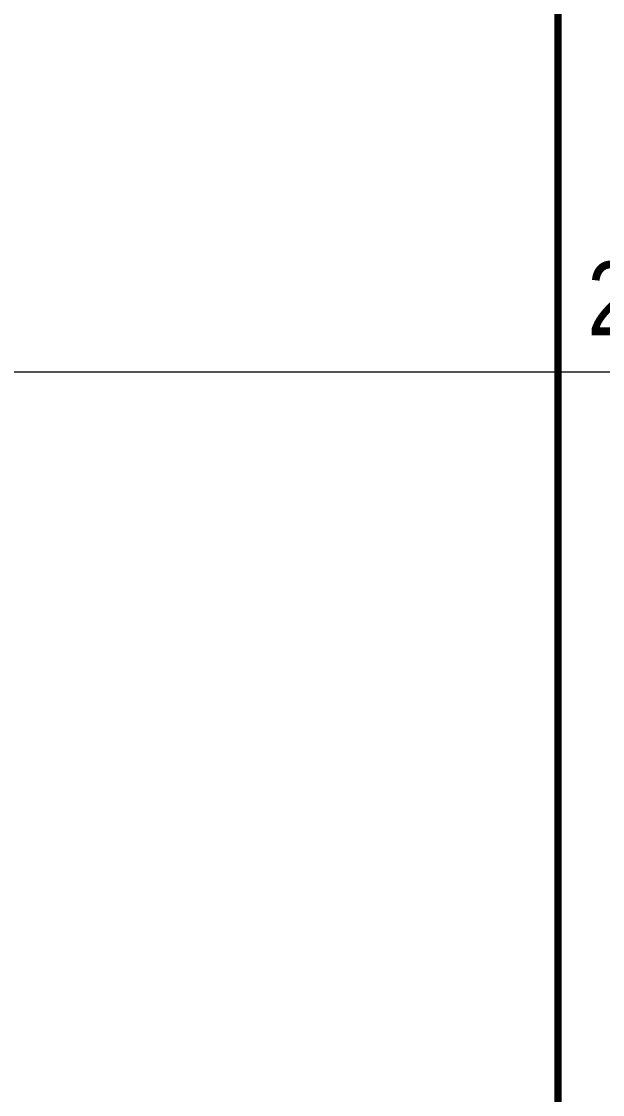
# Model space of a CAD drawing. Extents: x -1286 to 34975, y -230 to 6637.
# Drawn here: x 16859.9 to 16938.9, y 1881.6 to 2027.5 of the extents above; entities that cross this region are included whole.
import ezdxf

# ---------------------------------------------------------------- set-up
doc = ezdxf.new("R2010")
doc.units = 0
doc.header["$LTSCALE"] = 20
doc.linetypes.add('HIDDEN2', pattern=[4.7625, 3.175, -1.5875])
doc.layers.get('0').update_dxf_attribs({"color": 9, "lineweight": 9})
doc.layers.get('Defpoints').update_dxf_attribs({"color": 9, "lineweight": 9})
doc.layers.add('21', color=9, linetype='Continuous', lineweight=9)
doc.styles.add('MuuM_TEXT-STANDART', font='ARIALN.TTF')
doc.dimstyles.new('MuuM_DIM50', dxfattribs={"dimscale": 5, "dimtxt": 2, "dimasz": 1, "dimexe": 1, "dimexo": 1, "dimgap": 1, "dimtad": 1, "dimdec": 1, "dimrnd": 0.5, "dimdsep": 46, "dimtxsty": 'MuuM_TEXT-STANDART', "dimblk": 'ARCHTICK', "dimcen": 0, "dimdle": 0.15, "dimclrd": 256, "dimclre": 256, "dimclrt": 256, "dimadec": 0, "dimazin": 0, "dimtfac": 5, "dimtdec": 1, "dimtix": 1, "dimtmove": 2, "dimatfit": 3, "dimldrblk": 'DOT', "dimfxl": 3, "dimfxlon": 1, "dimtolj": 1, "dimlwd": -1, "dimlwe": -1, "dimarcsym": 0})

# ---------------------------------------------------------------- blocks, each defined once
blk = doc.blocks.new('_ArchTick')
at = {"color": 0, "linetype": 'ByBlock', "const_width": 0.15}
blk.add_lwpolyline([(-0.5, -0.5), (0.5, 0.5)], dxfattribs=at)
blk = doc.blocks.new('*D672')
at = {"transparency": 16777216}
for p, q in [((16822.84, 1980.83), (16822.84, 1974.83)), ((17069.97, 1980.83), (17069.97, 1974.83)), ((17070.72, 1979.83), (16822.09, 1979.83))]:
    blk.add_line(p, q, dxfattribs=at)
at = {"layer": 'Defpoints', "color": 0, "transparency": 16777216}
for p in [(17069.97, 2027.5), (16822.84, 2025.5), (16822.84, 1979.83)]:
    blk.add_point(p, dxfattribs=at)
at = {"transparency": 16777216, "xscale": 5, "yscale": 5, "zscale": 5, "rotation": 180}
blk.add_blockref('_ArchTick', (16822.84, 1979.83), dxfattribs=at)
at = {"transparency": 16777216, "xscale": 5, "yscale": 5, "zscale": 5}
blk.add_blockref('_ArchTick', (17069.97, 1979.83), dxfattribs=at)
at = {"transparency": 16777216, "insert": (16946.4, 1989.85), "char_height": 10, "attachment_point": 5, "style": 'MuuM_TEXT-STANDART'}
blk.add_mtext('\\A1;247', dxfattribs=at)
blk = doc.blocks.new('_Dot')
at = {"color": 0, "linetype": 'ByBlock', "lineweight": -2}
blk.add_line((-0.5, 0), (-1, 0), dxfattribs=at)
at = {"color": 0, "linetype": 'ByBlock', "const_width": 0.5}
blk.add_lwpolyline([(-0.25, 0, 1), (0.25, 0, 1)], format="xyb", close=True, dxfattribs=at)

msp = doc.modelspace()

# ---------------------------------------------------------------- linework, layer by layer
at = {"layer": '21', "linetype": 'HIDDEN2', "ltscale": 0.1, "const_width": 1}
msp.add_lwpolyline([(16932.84, 1702.5), (16713.84, 1702.5), (16713.84, 2152.5), (16932.84, 2152.5)], close=True, dxfattribs=at)

# ---------------------------------------------------------------- dimensions: what is measured, and where the dimension line sits
dim = msp.add_linear_dim(base=(16822.84, 1979.83), p1=(17069.97, 2027.5), p2=(16822.84, 2025.5), dimstyle='MuuM_DIM50', override={"dimfxl": 0.2})
dim.commit()
dim.dimension.update_dxf_attribs({"geometry": '*D672', "text_midpoint": (16946.4, 1989.85)})

doc.saveas('drawing.dxf')
